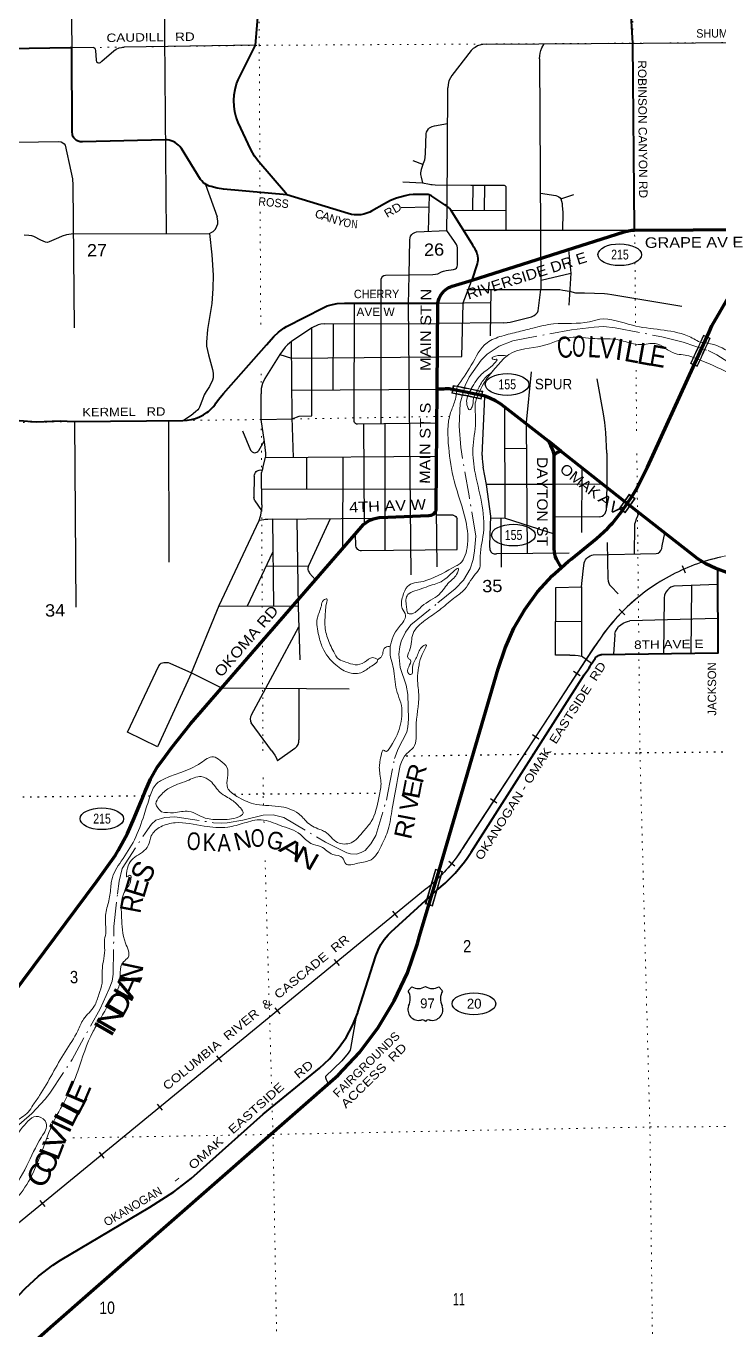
# Model space of a CAD drawing. Header units: feet. Extents: x 244583 to 493183, y 184934 to 372822.
# Drawn here: x 354906 to 364739, y 324241 to 342760 of the extents above; entities that cross this region are included whole.
import ezdxf
from ezdxf.enums import TextEntityAlignment as Align

# ---------------------------------------------------------------- set-up
doc = ezdxf.new("R2010")
doc.units = ezdxf.units.FT
doc.header["$LTSCALE"] = 70
doc.linetypes.add('DOT_DASHED', pattern=[7.7, 5, -1.2, 0.3, -1.2])
doc.linetypes.add('DOTTED', pattern=[1.5, 0.3, -1.2])
for name, color, linetype, lineweight in [('16', 7, 'Continuous', 25), ('17', 7, 'Continuous', 25), ('20', 7, 'Continuous', 70), ('23', 7, 'Continuous', 70), ('26', 7, 'Continuous', 40), ('29', 7, 'Continuous', 25), ('30', 7, 'Continuous', 25), ('34', 7, 'Continuous', 25), ('39', 7, 'Continuous', 13), ('44', 7, 'DOT_DASHED', 13), ('57', 7, 'Continuous', 13), ('59', 7, 'Continuous', 13), ('6', 7, 'DOTTED', 25), ('7', 7, 'DOTTED', 13)]:
    doc.layers.add(name, color=color, linetype=linetype, lineweight=lineweight)
doc.layers.add('27', color=7, linetype='Continuous')
doc.layers.add('41', color=7, linetype='Continuous')

msp = doc.modelspace()

# ---------------------------------------------------------------- linework, layer by layer
at = {"layer": '16'}
for p, q in [((360329.85, 329054.94), (360381.16, 329113.7)), ((360572.92, 329119.67), (360572.64, 329119.47)), ((360765.01, 329113.79), (360816.4, 329054.94))]:
    msp.add_line(p, q, dxfattribs=at)
for centre, radius, start, end in [((360472.24, 329271.36), 182.07, 239.97227, 303.45418), ((360674.02, 329270.86), 181.52, 236.33975, 300.08743), ((360674.01, 329271.36), 182.07, 236.54582, 236.59441), ((360136.87, 328944.31), 222.05, 332.97043, 29.75871), ((361009.37, 328944.31), 222.05, 150.24129, 207.02957), ((360476.06, 328789.41), 151.42, 159.09177, 283.81923), ((360670.18, 328789.41), 151.42, 256.18077, 20.90823)]:
    msp.add_arc(centre, radius, start, end, dxfattribs=at)
for centre, major_axis, start_param, end_param in [((360531.4, 328590.59), (-19.56, 51.67), 4.95877769, 6.28318531), ((360614.85, 328590.59), (19.56, 51.67), 0, 1.32637542)]:
    msp.add_ellipse(centre, major_axis=major_axis, ratio=0.929097, start_param=start_param, end_param=end_param, dxfattribs=at)
at = {"layer": '17'}
for centre in [(363331.61, 339512.79), (361732.31, 337669.64), (361821.98, 335530.04), (355981.23, 331501.22), (361262.45, 328873.14)]:
    msp.add_ellipse(centre, major_axis=(-309.24, 1), ratio=0.500121, dxfattribs=at)
at = {"layer": '20'}
msp.add_line((352036.6, 321419.7), (355250.75, 324279.54), dxfattribs=at)
for points in [[(362504.94, 335071.41), (362603.51, 335160.07), (362641.24, 335190.08), (363002.2, 335482.11), (363157.8, 335625.46), (363204.08, 335675.26), (363227.26, 335700.2), (363247.04, 335725.26), (363364.66, 335873.5), (363506.27, 336082.11), (363564.63, 336178.43), (363727.48, 336494.49), (364372.09, 337912.98), (364570.66, 338349.92), (364599.72, 338413.88), (364638.59, 338502.82), (364909.54, 338965.57), (365066.1, 339190.15), (365562.44, 339872.35)], [(355250.75, 324279.54), (359334.94, 327861.54), (359636.7, 328183.46), (359903.16, 328535.16), (360131.39, 328912.79), (360318.9, 329312.2), (360463.63, 329729.02), (360491.88, 329831.38), (360766.99, 330767.18), (361608.49, 333629.58), (361704.18, 333923.57), (361830.07, 334205.95), (361984.8, 334473.62), (362166.65, 334723.66), (362373.64, 334953.31), (362504.94, 335071.41)]]:
    msp.add_lwpolyline(points, dxfattribs=at)
at = {"layer": '23'}
for p, q in [((363541.14, 339859.54), (365562.44, 339872.36)), ((360740.44, 337601.47), (360749.54, 338825.74))]:
    msp.add_line(p, q, dxfattribs=at)
for points in [[(361236.09, 339153), (363395.63, 339838.08), (363454.57, 339852.42), (363501.54, 339859.29), (363541.14, 339859.54)], [(360749.54, 338825.74), (360759.34, 338865.95), (360768.84, 338894.31), (360781.25, 338921.51), (360796.44, 338947.27), (360814.24, 338971.3), (360834.45, 338993.33), (360856.86, 339013.14), (360881.21, 339030.49), (360907.24, 339045.2), (360934.67, 339057.11), (360955.69, 339064.04), (361236.09, 339153)], [(351148.06, 324214.48), (355910.86, 330613.04), (356173.22, 330985.13), (356213.07, 331049.68), (356345.55, 331291.77), (356438.16, 331508.61), (356542.68, 331759.8), (356590.09, 331878.19), (356672.27, 332062.79), (356773.29, 332237.79), (356880.79, 332387.22), (356968.51, 332506.21), (357240.98, 332850.35), (359666.64, 335649.33), (359695.57, 335678.56), (359727.4, 335704.59), (359761.77, 335727.16), (359798.32, 335746.02), (359836.64, 335760.94), (359876.3, 335771.79), (359916.88, 335778.42), (359923.18, 335779.06), (360622.19, 335806.89), (360650.3, 335812.51), (360660.25, 335815.17), (360669.87, 335818.86), (360679.05, 335823.53), (360687.69, 335829.14), (360695.69, 335835.62), (360702.98, 335842.9), (360709.47, 335850.9), (360715.08, 335859.54), (360719.76, 335868.71), (360723.45, 335878.33), (360726.12, 335888.27), (360727.74, 335898.45), (360728.28, 335908.73), (360727.9, 335917.44), (360740.44, 337601.47)], [(362320.03, 336862.63), (361702.87, 337349.44), (361640.18, 337392.93), (361566.33, 337438.76), (361488.1, 337476.62), (361406.34, 337506.09), (361401.75, 337507.39), (360958.09, 337599.06), (360929.58, 337602.62), (360908.98, 337605.19), (360863.04, 337606.09), (360860.84, 337605.95), (360835.55, 337604.33), (360810.84, 337603.59), (360765.35, 337602.22), (360740.44, 337601.47)], [(362400.36, 336669.42), (362389.78, 336712.4), (362374.17, 336759.63), (362353.71, 336804.97), (362320.03, 336862.63)], [(362400.36, 336669.42), (362426.75, 336692.46), (362437.37, 336700.01), (362448.73, 336706.4), (362460.69, 336711.58), (362497.09, 336722.97), (362320.03, 336862.63)], [(364723.77, 335044.19), (364697.72, 335053.47), (364551.45, 335123.61), (364438.29, 335191.76), (363396.02, 336013.9), (362497.09, 336722.97)], [(362504.94, 335071.41), (362487.49, 335100.13), (362448.25, 335164.74), (362435.03, 335190.13), (362421.5, 335223.4), (362411.53, 335257.89), (362405.21, 335293.25), (362402.63, 335329.06), (362400.36, 336669.42)], [(365664.18, 334839.15), (365008.19, 334960.8), (364850.53, 334999), (364723.77, 335044.19)]]:
    msp.add_lwpolyline(points, dxfattribs=at)
at = {"layer": '26'}
for points in [[(358608.84, 340365.04), (358587.28, 340390.04), (358207.22, 340830.74), (358149.65, 340912.18), (358096.74, 341005.79), (357917.76, 341389.97), (357889.58, 341465.03), (357869.39, 341542.62), (357857.43, 341621.9), (357853.82, 341701.99), (357858.6, 341782.02), (357871.72, 341861.11), (357893.04, 341938.4), (357915.63, 341997.87), (358160.33, 342486.9), (358210.1, 343051.44), (358167.28, 347826.63)], [(363541.14, 339859.54), (363540.93, 339883.72), (363517.81, 342518.77), (363484.14, 343066.93)], [(358608.84, 340365.04), (357707.34, 340445.54), (357618.17, 340457.6), (357530.75, 340478.91), (357506.07, 340486.72), (357485.5, 340495.3), (357461.82, 340507.96), (357439.58, 340523.03), (357419.05, 340540.35), (357400.43, 340559.71), (357383.95, 340580.91), (357112.39, 341019.95), (357108.06, 341026.13), (357089.51, 341049.18), (357068.65, 341070.16), (357045.71, 341088.85), (357020.95, 341105.05), (356994.63, 341118.56), (356967.04, 341129.25), (356938.48, 341136.99), (356909.27, 341141.71), (356879.73, 341143.35), (355707.33, 341116.24), (355701.41, 341115.75), (355687.63, 341115.65), (355673.91, 341116.98), (355660.41, 341119.74), (355647.27, 341123.9), (355634.64, 341129.41), (355622.66, 341136.21), (355611.45, 341144.22), (355601.14, 341153.36), (355591.84, 341163.53), (355583.65, 341174.62), (355576.67, 341186.5), (355570.97, 341199.04), (355566.61, 341212.11), (355560.35, 341266.22), (355556.48, 342426.13), (355556.4, 342451.14), (355530.59, 342450.73), (352908.92, 342408.91)], [(361236.09, 339153), (361244.88, 339178.68), (361305.39, 339355.48), (361313.5, 339381.88), (361318.81, 339408.97), (361321.25, 339436.48), (361320.81, 339464.08), (361317.48, 339491.49), (361311.3, 339518.41), (361310.11, 339521.89), (361301.41, 339546.82), (361289.16, 339571.89), (361279.05, 339592.59), (361261.54, 339621.22), (361245.59, 339647.31), (361230.74, 339671.22), (360953.75, 340117.44), (360938.11, 340142.64), (360915.67, 340167.44), (360905.83, 340178.1), (360898.76, 340184.31), (360873.98, 340206.09), (360848.76, 340222.74), (360665.43, 340343.8), (360657.77, 340348.52), (360643.56, 340355.74), (360628.67, 340361.45), (360613.26, 340365.56), (360597.51, 340368.04), (360581.59, 340368.87), (360412.14, 340369.19), (360398.3, 340368.64), (360341.47, 340362.65), (360285.58, 340350.75), (360165.49, 340315.61), (360078.67, 340280.6), (359992.82, 340235.23), (359806.98, 340129.52), (359784.61, 340118.19), (359743.26, 340101.33), (359700.37, 340088.89), (359656.42, 340080.99), (359611.88, 340077.74), (359567.25, 340079.15), (359523, 340085.23), (359479.64, 340095.89), (358608.84, 340365.04)], [(354809.71, 337159.29), (355051.55, 337137.67), (355391.57, 337151.45), (355589.16, 337143.41), (357132.5, 337158.92), (357193.19, 337162.44), (357253.17, 337172.28), (357311.8, 337188.33), (357368.43, 337210.43), (357422.44, 337238.32), (357473.23, 337271.71), (357493.46, 337287.27), (357528.63, 337316.81), (357560.52, 337349.87), (357588.78, 337386.08), (357599.29, 337401.8), (357636.75, 337454.5), (357709.73, 337541.1), (358316.5, 338234.36), (358423.43, 338352.75), (358490.26, 338414.24), (358563.15, 338468.4), (358600.65, 338491.97), (359120.75, 338760.18), (359177.56, 338784.41), (359236.59, 338802.57), (359297.2, 338814.46), (359320.68, 338817.32), (359423.68, 338822.46), (360749.54, 338825.74)], [(360737.81, 330484.58), (360852.44, 330588.09), (360998.32, 330730.3), (361128.53, 330886.97), (361168.51, 330942.56), (361221.68, 331028.22), (362827.12, 333543.46), (362877.52, 333614.01), (362896.8, 333644.56), (362897.39, 333645.72), (362910.06, 333670.78), (362926.76, 333695.72), (362982.46, 333778.9), (362994.07, 333794.16), (363004.16, 333803.64), (363015.18, 333812.02), (363027.01, 333819.19), (363039.53, 333825.09), (363052.6, 333829.65), (363066.08, 333832.81), (363077.42, 333834.36), (364727.28, 333857.36), (364723.87, 335009.12), (364723.77, 335044.19)], [(354355.51, 324265.3), (354895.17, 324827.25), (355080.67, 325004.94), (355283.74, 325162.25), (355392.53, 325233.57), (356661, 325986.7), (357001.91, 326201.2), (357250.16, 326391.74), (358271.23, 327305.87), (359070.86, 327956.63), (359211.3, 328089.73), (359337.06, 328236.79), (359446.76, 328396.18), (359539.19, 328566.16), (359613.35, 328744.88), (359616.59, 328754.08), (359871.1, 329554.5), (359902.37, 329635.53), (359941.94, 329712.85), (359989.37, 329785.61), (360044.15, 329853.01), (360085.48, 329895.58), (360737.81, 330484.6)]]:
    msp.add_lwpolyline(points, dxfattribs=at)
at = {"layer": '29'}
for p, q in [((356901.33, 339815.54), (356853.87, 345149.53)), ((355533.11, 344184.6), (355556.4, 342450.91)), ((355868.24, 342454.65), (355565.55, 342451.26)), ((358160.33, 342486.9), (356297.78, 342459.68)), ((361438.53, 342503.05), (365903.25, 342528.52)), ((362194.31, 342293.47), (362214.15, 339017.54)), ((352921.08, 341082.96), (355373.19, 341119.56)), ((360537.14, 340792.35), (360398.43, 340845.4)), ((355570.96, 340500.94), (355588.52, 338473.27)), ((357451.26, 340511.85), (357616.11, 340051.88)), ((360254.74, 340547.37), (360531.56, 340534.68)), ((360710.4, 340504.86), (361220.51, 340502.2)), ((361247.72, 340500.32), (361239.94, 340145.01)), ((361410.29, 340499.34), (361405.42, 340144.03)), ((361717.08, 340463.33), (361713.53, 339854.92)), ((362208.02, 340384.97), (362425.04, 340351.48)), ((360618.4, 339844.69), (360630.08, 340356.73)), ((362494.22, 340306.12), (362680.75, 340369.17)), ((360624.24, 340185.4), (360231.54, 340176.93)), ((360939.63, 340145.14), (361712.55, 340141.6)), ((362522.18, 340116.28), (362521.48, 339857.35)), ((363484.72, 339858.44), (361118.74, 339855.35)), ((355576.95, 339809.38), (357507.02, 339813.43)), ((360343.64, 339222.59), (360354.54, 339723.4)), ((359944.65, 338816.65), (359945.74, 339166.2)), ((360006.09, 339222.66), (360680.21, 339231.91)), ((362215.07, 339149.62), (362635.58, 339248.22)), ((361500.01, 339016.75), (361490.8, 338360.74)), ((363221.79, 338949.17), (364213.17, 338780.22)), ((359564.15, 337145.52), (359565.23, 338823.97)), ((359946.98, 337110.27), (359944.65, 338816.65)), ((360749.54, 338825.74), (361501.57, 338834.76)), ((359134.48, 338530.95), (360735.33, 338537.19)), ((359265.83, 337592.11), (359267.9, 338531.86)), ((361676.36, 338546.55), (360735.33, 338537.19)), ((358963.73, 337222.2), (358959.93, 338475.61)), ((358679.86, 337588.29), (360740.35, 337601.47)), ((361378.28, 336662.39), (361415.61, 337500.59)), ((361694.02, 337352.62), (361702.68, 335776.51)), ((355591.77, 337143.02), (355613.94, 334507.09)), ((356927.88, 337161.5), (356932.17, 335143.87)), ((360731.49, 337120.82), (359611.27, 337103.57)), ((359707.36, 335692.57), (359698.8, 337105.4)), ((360003.63, 335316.07), (360001.55, 337109.4)), ((357976.53, 337010.9), (358093.13, 336737.46)), ((361697.92, 336758.8), (362003.59, 336762.69)), ((358263.97, 336483.68), (358303.68, 336630.53)), ((358303.68, 336630.53), (360730.3, 336650.56)), ((358892.63, 336184.9), (358890.06, 336635.7)), ((359401.24, 335352.69), (359404.9, 336638.6)), ((358144.07, 336368.61), (358140.81, 336070.24)), ((358249.79, 335957.7), (358247.1, 336417.1)), ((358263.97, 336483.68), (358254.86, 336454.48)), ((362791.4, 336485.56), (362790.79, 335567.67)), ((358248.9, 336181.29), (360729.85, 336185.78)), ((361444.82, 336252.8), (362404.19, 336253.44)), ((362404.19, 336253.44), (363076.91, 336256.5)), ((358154.28, 336018.52), (358246.21, 335880.3)), ((358249.79, 335957.7), (358246.21, 335880.3)), ((358402.42, 335754.48), (359866.55, 335768.78)), ((358402.42, 335754.48), (358415.86, 334523.59)), ((359220.2, 335761.32), (358914.42, 335094.34)), ((360725.53, 335886.59), (360734.94, 335078.07)), ((361644.35, 335773.59), (361647.49, 335073.87)), ((363044.29, 335791.11), (362401.73, 335782.41)), ((363540.22, 335261.12), (363544.85, 335658.8)), ((359577.46, 335547.11), (359580.46, 335378.35)), ((363152.87, 335425.26), (363162.65, 334914.06)), ((358407.11, 335292.48), (358046.1, 334520.64)), ((362615.91, 335274.25), (361584.01, 335262.29)), ((362956.62, 335247.52), (363847.82, 335267.19)), ((358311.5, 335088.5), (358914.42, 335094.34)), ((364720.29, 334826.23), (364098.8, 334803.62)), ((363960.26, 334641.05), (363952.96, 333846.71)), ((364350.14, 334810.44), (364342.35, 333852.55)), ((357645.88, 334521.16), (358774.21, 334525.07)), ((362421.15, 334303.57), (362790.49, 334308.89)), ((364723.86, 334346.58), (363477.01, 334312.36)), ((358105.15, 332978.75), (358778.79, 334226.32)), ((362931.99, 333708.34), (362788.07, 333810.71)), ((358776.61, 333350.39), (358779.49, 332622.47)), ((358389.21, 332469.49), (358101.87, 332861.73)), ((358720.5, 332499.5), (358475.65, 332324.39))]:
    msp.add_line(p, q, dxfattribs=at)
for points in [[(355868.24, 342454.65), (355882.54, 342445.01), (355887.42, 342433.6), (355889.05, 342414.58), (355899.91, 342273.31), (355906.97, 342253.21), (355919.46, 342242.88), (355935.21, 342238), (355949.88, 342238.54), (355963.45, 342243.43), (355982.46, 342262.44), (356149.72, 342410.23), (356185.02, 342431.43), (356227.92, 342449.35), (356259.96, 342455.34), (356297.78, 342459.68)], [(361438.53, 342503.05), (361386.27, 342500.26), (361360.19, 342494.82), (361314.59, 342479.61), (361277.64, 342457.87), (361253.76, 342442.67), (361221.16, 342412.23), (360949.63, 342057.96), (360927.37, 342022.65), (360908.35, 341979.72), (360902.39, 341959.62), (360895.32, 341923.21), (360890.35, 341883.09)], [(362194.31, 342293.47), (362197.1, 342335.63), (362201.99, 342374.2), (362213.39, 342414.96), (362228.06, 342452.45), (362258.48, 342506.78)], [(360447.6, 339835.86), (360877.69, 339854.16), (360883.54, 340181.81), (360890.35, 341883.09)], [(360537.14, 340792.35), (360557.8, 340838.4), (360564.04, 340860.41), (360568.66, 340891.65), (360573.01, 340954.68), (360584.95, 341231.79), (360591.2, 341254.89), (360602.33, 341278.52), (360619.44, 341301.07), (360631.66, 341312.21), (360650.4, 341325.52), (360668.59, 341332.85), (360703.34, 341341.55), (360885.82, 341374.15)], [(355373.19, 341119.56), (355404.09, 341115.45), (355427.99, 341102.41), (355447.54, 341087.2), (355460.57, 341067.64), (355543.12, 340700.34), (355562.67, 340591.67), (355570.96, 340500.94)], [(360537.14, 340792.35), (360517.06, 340736.25), (360512.72, 340720.49), (360508.37, 340698.76), (360505.66, 340677.02), (360506.2, 340653.12), (360512.72, 340615.08), (360531.56, 340534.68)], [(360531.56, 340534.68), (360630.83, 340513.75), (360649.29, 340510.49), (360671.56, 340507.78), (360710.4, 340504.86)], [(361221.82, 340502.2), (361444.38, 340501.04), (361677.99, 340499.82)], [(361677.99, 340499.82), (361691.72, 340498.31), (361699.32, 340495.05), (361706.93, 340489.07), (361713.99, 340479.83), (361716.16, 340472.23), (361717.08, 340463.33)], [(362425.04, 340351.48), (362447.44, 340343.72), (362465.09, 340334.75), (362483.83, 340319.27), (362494.22, 340306.12)], [(362494.22, 340306.12), (362506.36, 340274.97), (362512.61, 340238.85), (362516.14, 340204.34), (362522.18, 340116.28)], [(357507.02, 339813.43), (357542.14, 339830.46), (357563.32, 339844.04), (357585.58, 339864.15), (357593.19, 339873.93), (357615.46, 339915.76), (357626.86, 339952.17), (357628.49, 339989.66), (357616.11, 340051.88)], [(360354.54, 339723.4), (360357.87, 339752.8), (360364.38, 339775.62), (360379.59, 339799.53), (360395.88, 339815.83), (360421.95, 339828.87), (360447.6, 339835.86)], [(360680.21, 339231.91), (360718.49, 339236.59), (360749.99, 339243.11), (360802.12, 339268.1), (360832.54, 339280.06), (360866.21, 339287.67), (360973.75, 339300.71), (360998.73, 339311.57), (361012.85, 339323.53), (361025.88, 339344.18), (361031.32, 339363.74), (361030.23, 339609.35), (361023.71, 339635.43), (361013.94, 339659.34), (360987.87, 339700.64), (360877.69, 339854.16)], [(355576.95, 339809.38), (355479.03, 339795.13), (355420.38, 339777.74), (355368.25, 339753.83), (355235.74, 339692.98), (355211.84, 339686.46), (355183.6, 339688.63), (355116.26, 339716.88), (355016.34, 339771.22), (354988.1, 339779.91), (354946.83, 339784.26), (354880.65, 339788.06)], [(357507.02, 339813.43), (357543.22, 339508.8), (357560.6, 339221.92), (357557.34, 339031.75), (357543.22, 338817.67), (357482.4, 338448.19), (357465.02, 338269.98), (357467.19, 338215.65), (357495.43, 338091.76), (357551.91, 337883.11), (357559.52, 337827.7), (357561.69, 337795.1), (357560.6, 337765.75), (357553, 337729.9), (357508.47, 337639.69)], [(362604.53, 339582.91), (362635.58, 339248.22), (362607.88, 338796.82)], [(359945.74, 339166.2), (359952.93, 339187.44), (359968.14, 339207), (359985.52, 339217.87), (360006.09, 339222.66)], [(360371.6, 334967.63), (360334.53, 338804.18), (360343.64, 339222.59)], [(361111.13, 338819.87), (361111.33, 338827.72), (361226.57, 339135.29)], [(361185.52, 339018.87), (362224.11, 339017.65), (362395.28, 339019.6)], [(361676.36, 338546.55), (361732.2, 338549.5), (361775.37, 338556.29), (362079.51, 338632.36), (362119.44, 338648.94), (362142.51, 338667.14), (362162.88, 338691.33), (362172.93, 338717.13), (362214.15, 339017.54)], [(362395.28, 339019.6), (362482.79, 339016.81), (362525.69, 339010.83), (362617.48, 338992.9), (362702.21, 338973.34), (362745.66, 338968.99), (362830.38, 338968.99), (363117.15, 338962.47), (363158.43, 338958.13), (363221.79, 338949.17)], [(358509.49, 338093.69), (358673.49, 338041.3), (360737.77, 338061.38), (361092.13, 338066.17), (361111.13, 338819.87)], [(359134.48, 338530.95), (359088.82, 338525.05), (359051.35, 338515.81), (358959.93, 338475.61), (358672.76, 338281.37), (358615.76, 338232.16), (358584.27, 338198.47), (358509.49, 338093.69), (358293.16, 337752.89), (358260.57, 337683.33), (358243.19, 337613.78), (358241.02, 337537.7)], [(358700.44, 336632.68), (358681.54, 337198.39), (358672.76, 338281.37)], [(362072.83, 337850.11), (362001.88, 337126.93), (362019, 335268.4)], [(357508.47, 337639.69), (357460.68, 337567.98), (357434.06, 337520.71), (357408.54, 337457.14), (357365.1, 337346.29), (357355.86, 337328.37), (357342.83, 337310.98), (357312.96, 337278.92), (357247.8, 337226.76), (357139.18, 337159.38)], [(363147.56, 336692.6), (363133.93, 336987.25), (363118.72, 337128.55), (363101.34, 337252.45), (363012.27, 337748.07)], [(358243.97, 337171.49), (358241.1, 337311.97), (358241.02, 337537.7)], [(358243.97, 337171.49), (358682.86, 337179.69), (358782.1, 337218.59), (358963.73, 337222.2)], [(358308.18, 336695.67), (358288.42, 336852.94), (358243.97, 337171.49)], [(359611.27, 337103.57), (359593.38, 337107.1), (359580.07, 337114.97), (359568.94, 337128.84), (359564.15, 337145.52)], [(358093.13, 336737.46), (358103.87, 336723.98), (358116.36, 336712.57), (358132.65, 336704.96), (358149.49, 336700.61), (358165.24, 336701.7), (358180.45, 336706.05), (358196.74, 336716.37), (358208.69, 336729.96), (358285.82, 336863.63)], [(358303.68, 336630.53), (358308.36, 336651.98), (358309.99, 336668.28), (358308.18, 336695.67)], [(363147.56, 336692.6), (363147.49, 336233.85), (363138.9, 335879.73)], [(361378.28, 336662.39), (361378.44, 336620.97), (361383.87, 336566.63), (361391.87, 336494.72)], [(361492.27, 335317.19), (361488.08, 335386.09), (361500.37, 335798.78), (361441.34, 336246.43), (361391.87, 336494.72)], [(358144.07, 336368.61), (358147.33, 336388.18), (358152.21, 336402.31), (358163.62, 336420.25), (358173.4, 336431.11), (358187.52, 336441.98), (358200.55, 336449.05), (358215.76, 336453.94), (358231.51, 336456.11), (358254.86, 336454.48)], [(358254.86, 336454.48), (358250.52, 336439.27), (358247.1, 336417.1)], [(358154.28, 336018.52), (358148.56, 336030.49), (358143.67, 336045.71), (358141.77, 336056.85), (358140.81, 336070.24)], [(358212.12, 335738.13), (358227.87, 335783.24), (358236.02, 335815.3), (358246.21, 335880.3)], [(358402.42, 335754.48), (358339.22, 335753.35), (358300.65, 335751.17), (358280.56, 335749), (358212.12, 335738.13)], [(358793.78, 333759.6), (358773.3, 334513.3), (358755.6, 335756.64)], [(359649.56, 335312.92), (359666.5, 335311.46), (361022.91, 335324.28), (361024.94, 335760.79)], [(360967.94, 335812.28), (360948.78, 335812.28), (360728.51, 335811.08)], [(360967.94, 335812.28), (360992.25, 335804.19), (361006.37, 335794.41), (361017.23, 335780.28), (361024.94, 335760.79)], [(361502.29, 335776.13), (361704.78, 335772.51), (362399.48, 335549.78)], [(363044.29, 335791.11), (363065.34, 335793.63), (363084.35, 335799.6), (363102.28, 335811.02), (363116.4, 335825.15), (363124.55, 335837.1), (363130.52, 335850.69), (363138.9, 335879.73)], [(363544.85, 335658.8), (363547.96, 335688.47), (363553.39, 335714.01), (363571.32, 335759.12), (363608.25, 335845.53)], [(357252.89, 333575.3), (357648.5, 334529.35), (358212.12, 335738.13)], [(359580.46, 335378.35), (359586.56, 335356.94), (359594.7, 335342.81), (359605.02, 335332.48), (359616.97, 335324.33), (359630.55, 335318.36), (359649.56, 335312.92)], [(363928.18, 335339.88), (363935.06, 335378.14), (363972.02, 335556.79)], [(361492.27, 335317.19), (361502.63, 335293.1), (361523.27, 335275.71), (361549.34, 335265.93), (361584.01, 335262.29)], [(362827.41, 335138.08), (362835.84, 335160.23), (362846.97, 335180.61), (362857.57, 335195.55), (362871.96, 335211.04), (362887.99, 335223.27), (362911.07, 335234.95), (362933.62, 335243.38), (362956.62, 335247.52)], [(363847.82, 335267.19), (363877.67, 335274.36), (363901.57, 335290.66), (363915.69, 335310.22), (363928.18, 335339.88)], [(358914.42, 335094.34), (358905.99, 335058.04), (358906.8, 335039.85), (358911.15, 335021.37), (358922.01, 335001.26), (358929.88, 334989.57), (359011.75, 334893.65)], [(362791.15, 334793.39), (362811.44, 335016.14), (362827.41, 335138.08)], [(363162.65, 334914.06), (363166.65, 334876.03), (363175.89, 334846.13), (363188.38, 334823.86), (363208.48, 334800.48), (363308.42, 334696.14)], [(362622.74, 333824.78), (362420.4, 333823.62), (362425.12, 334787.55), (362791.15, 334793.39), (362788.07, 333810.71)], [(364098.8, 334803.62), (364058.55, 334789.07), (364032.48, 334771.68), (364007.49, 334747.77), (363985.76, 334717.34), (363968.38, 334677.12), (363960.26, 334641.05)], [(363263.12, 334124.33), (363273.66, 334160.29), (363293.21, 334199.42), (363316.02, 334229.85), (363346.44, 334257.02), (363379.03, 334277.68), (363413.8, 334295.07), (363443.13, 334304.85), (363477.01, 334312.36)], [(363263.12, 334124.33), (363261.67, 334112.58), (363244.7, 333839.31)], [(356947.15, 333712.84), (357252.89, 333575.3), (356771.23, 332523.26)], [(356788.43, 333674.69), (356808.78, 333697.19), (356825.08, 333709.15), (356860.93, 333721.1), (356898.95, 333722.19), (356921.76, 333720.01), (356947.15, 333712.84)], [(362622.74, 333824.78), (362699.52, 333823.87), (362741.89, 333819.53), (362788.07, 333810.71)], [(356771.23, 332523.26), (356344.43, 332730.34), (356788.43, 333674.69)], [(357252.89, 333575.3), (357680.94, 333361.42), (359490.13, 333344.83)], [(358105.15, 332978.75), (358092.35, 332947.73), (358086.92, 332920.56), (358091.27, 332889.04), (358101.87, 332861.73)], [(358720.5, 332499.5), (358748, 332527.64), (358766.47, 332556.98), (358776.24, 332588.51), (358779.49, 332622.47)], [(358389.21, 332469.49), (358437.29, 332404.81), (358453.58, 332372.2), (358475.65, 332324.39)], [(359592.63, 328694.95), (359511.17, 328238.15), (359503.73, 328215.31), (359477.61, 328172.36), (359385.98, 328064.14), (359156.9, 327839.76), (359154.75, 327825.02), (359163.91, 327799.47), (359195.67, 327739.39)]]:
    msp.add_lwpolyline(points, dxfattribs=at)
at = {"layer": '34'}
for p, q in [((364216.59, 335097.24), (364261.67, 334996.23)), ((363324.84, 334476.5), (363404.33, 334399.6)), ((362676.2, 333595.51), (362768.79, 333535)), ((362091.81, 332696.55), (362184.4, 332636.04)), ((361495.62, 331789.08), (361588.21, 331728.57)), ((360906.2, 330900.77), (360991.73, 330830.62)), ((360105.62, 330186.47), (360175.77, 330100.95)), ((359278.27, 329504.46), (359348.42, 329418.94)), ((358437.11, 328817.88), (358507.26, 328732.36)), ((357609.76, 328135.87), (357679.91, 328050.35)), ((356768.6, 327449.29), (356838.75, 327363.77)), ((355941.25, 326767.28), (356011.4, 326681.76)), ((355100.09, 326080.7), (355170.24, 325995.18))]:
    msp.add_line(p, q, dxfattribs=at)
at = {"layer": '34', "lineweight": 13}
msp.add_line((360571.66, 330496.16), (352948.02, 324242.91), dxfattribs=at)
at = {"layer": '34'}
for points in [[(364766.41, 335217.43), (364718.75, 335206.2), (364671.16, 335194.57), (364623.79, 335181.79), (364576.34, 335168.36), (364529.65, 335154.08), (364482.95, 335138.79), (364436.55, 335122.94), (364390.3, 335106.31), (364344.65, 335088.58), (364298.92, 335070.22), (364253.72, 335051.16), (364208.9, 335031.15), (364164.61, 335010.44), (364120.47, 334988.94), (364076.63, 334966.89), (364033.4, 334943.74), (363990.47, 334920.05), (363947.92, 334895.41), (363905.67, 334870.22), (363864.19, 334844.16), (363823.02, 334817.55), (363782.37, 334790.23), (363742.11, 334761.97), (363702.53, 334733.23), (363663.11, 334703.72), (363624.61, 334673.56), (363586.26, 334642.61), (363548.82, 334611.03), (363511.7, 334578.9), (363475.27, 334546.31), (363439.22, 334512.76), (363404.09, 334478.58), (363369.42, 334444.07), (363335.14, 334408.62), (363301.7, 334372.94), (363268.8, 334336.53), (363236.68, 334299.27), (363205.16, 334261.9), (363174.19, 334223.84), (363143.98, 334184.9), (363114.39, 334145.87), (363085.51, 334106.38), (363057.38, 334066), (362962.35, 333928.79), (362852.28, 333760.37), (362325.54, 332954.38), (361126.37, 331119.5), (361113.83, 331099.12), (361092.05, 331064.81), (361069.63, 331030.6), (361046.62, 330997.11), (361022.96, 330963.7), (360998.72, 330931.03), (360974.01, 330898.59), (360948.87, 330866.69), (360922.92, 330835.05), (360896.4, 330804.16), (360869.6, 330773.63), (360841.99, 330743.36), (360649.75, 330556.71)], [(360649.96, 330558.66), (360604.35, 330520.71), (360572.35, 330495.3), (352949.84, 324242.98)]]:
    msp.add_lwpolyline(points, dxfattribs=at)
at = {"layer": '34', "lineweight": 13}
msp.add_lwpolyline([(363056.48, 334066.63), (362961.44, 333929.4), (362851.36, 333760.97), (362324.62, 332954.98), (361125.44, 331120.09)], dxfattribs=at)
for centre, radius, start, end in [((365373.38, 332472.25), 2812.49, 84.06969, 145.46601), ((359130.76, 332332.78), 2334.39, 308.11558, 328.70198)]:
    msp.add_arc(centre, radius, start, end, dxfattribs=at)
at = {"layer": '39'}
for points in [[(364470.94, 338269.15), (364293.9, 338359.27), (363511.75, 338509.51), (363049.82, 338595.34), (362901.1, 338560.04), (362392.93, 338529.72), (362097.32, 338469.25), (361896.4, 338418.76), (361659.36, 338357.43), (361449.2, 338262.28), (361225.17, 337942.43), (361022.27, 337638.42)], [(364374.34, 338054.1), (364339.83, 338069.05), (364119.01, 338109.14), (363835.71, 338249.08), (363630.06, 338234.88), (363492.37, 338256.4), (363267.24, 338310.56), (362978.35, 338320.99), (362628.8, 338336.27), (362231.35, 338217.18), (361759.27, 338094.57), (361671.83, 338022.07), (361523.68, 337851.32), (361362.65, 337615.62), (361345.68, 337574.7)], [(367424.75, 336589.59), (367132.89, 336644.66), (366757.38, 336750.42), (366498.38, 336886.79), (366083.18, 337167.65), (365222.95, 337916.79), (364973.58, 338077.61), (364667.74, 338235.29), (364470.94, 338269.15)], [(361720.76, 338075.75), (361600.07, 338079.28), (361520.13, 338037.25), (361532.43, 338027.39), (361588.97, 338026.49), (361551.71, 337969.14), (361368.95, 337813.87), (361229.42, 337614.99), (361221.7, 337599.02)], [(367427.55, 336427.59), (367425.5, 336428.94), (367243.21, 336470.97), (367040.31, 336418.41), (366890.55, 336437.67), (366569.26, 336558.65), (366224.22, 336760.03), (366053.24, 336938.59), (365249.25, 337597.87), (364826.36, 337858.36), (364374.34, 338054.1)], [(361311.31, 337580.72), (361345.81, 337651.67), (361452.12, 337793.29), (361535.52, 337865.71), (361537.66, 337868.79)], [(361022.27, 337638.42), (360992.55, 337438.43), (360931.19, 337269.4), (360904.37, 336771.52), (360982, 336301.99), (361146.35, 335731.08), (361165.77, 335349.36), (361039.16, 335108.27), (361008.18, 335092.98)], [(361221.7, 337599.02), (361166.62, 337477.45), (361163.23, 337381.17), (361203.01, 337307.16), (361236.5, 337350.28), (361256.46, 337467.94), (361311.38, 337580.89)], [(361345.68, 337574.7), (361287.39, 337434.18), (361286.17, 337181.44), (361250.98, 336804.69), (361271.83, 336453.32), (361371.42, 335996.36), (361396, 335556.11), (361350.68, 335181.19), (361344.85, 335063.81), (361279.96, 334973.56), (361108.83, 334737.66), (360975.6, 334631.9), (360772.85, 334466.13), (360571.69, 334322.62), (360397.66, 334133.16), (360347.85, 333887.54), (360329.64, 333784.07), (360360.45, 333756.38), (360336.11, 333656.83), (360337.97, 333559.82), (360368.47, 333548.3), (360392.73, 333651.89), (360454.3, 333810.81), (360538.41, 333951.98), (360580.4, 333973.03), (360540.11, 333863.06), (360482.97, 333684.01), (360461.69, 333529.93), (360478.86, 333265.42), (360441.54, 332789.57), (360402.4, 332513.83), (360309.17, 332427.06), (360178.98, 332056.52), (360102.07, 331644.57), (360045.2, 331346.24), (359946.68, 331113.8), (359803.04, 330918.88), (359616.21, 330870.69), (359442.73, 330863.19), (359398.73, 330947.23), (359260.57, 330993.01), (359092.93, 331102.89), (358948.68, 331150.57), (358798.88, 331276.98), (358513.76, 331406.77), (358243.74, 331486.32), (358004.36, 331441.12), (357767.27, 331381.82), (357431.85, 331397.39), (357023.15, 331443.85), (356818.32, 331387.21), (356683.48, 331259.18), (356639.7, 331120.83), (356558.7, 331028.24), (356449.06, 330955.3), (356330.4, 330720.44), (356335.25, 330678.08), (356379.26, 330699.17), (356389.04, 330610.41), (356310.83, 330477.44), (356258.57, 330254.01), (356261.51, 330100.41), (356316.95, 329735.58), (356353.14, 329532.1), (356289.76, 329468.17), (356231.18, 329153.63), (356087.06, 328877.83), (355960.02, 328658.97), (355858.41, 328483.08), (355639.14, 327914.65), (355496.3, 327572.16), (355295.55, 327196.16), (355133.85, 326784.55), (354775.13, 326118.33), (354632.42, 325980.03)], [(360310.25, 334481.19), (360303.46, 334519.47), (360324.5, 334685.67), (360424.48, 334736.18), (360671.15, 334821.95), (360881.12, 334927.22), (361042.3, 335049.7), (361027.24, 334992.8), (360912.62, 334863.15), (360770.61, 334688.47), (360523.5, 334519.8), (360384.21, 334413.92), (360329.65, 334416.88), (360310.25, 334481.19)], [(361008.18, 335092.98), (360595.17, 334889.18), (360540.91, 334871.74)], [(360540.91, 334871.74), (360320.28, 334800.83), (360252.32, 334659.97), (360245.55, 334485.97), (360291.8, 334389.84), (360265.06, 334310.46), (360150.95, 334154.54), (360090.98, 334017.89), (360075.44, 333950.52)], [(359900.14, 333763.35), (359824.73, 333789.99), (359706.84, 333724.61), (359576.17, 333689.31), (359445.93, 333726.85), (359345.96, 333767.11), (359272.92, 333870.69), (359183.63, 334071.05), (359146.7, 334280.67), (359155.26, 334444.77), (359168.92, 334560.42), (359173.62, 334623.26), (359129.51, 334606.08), (359096.86, 334526.43), (359039.97, 334353.15), (359059.58, 334102.67), (359113.85, 333931.88), (359303.25, 333685.21), (359499.8, 333574.27), (359675.57, 333582.26), (359809.19, 333668.23), (359886.74, 333728.65), (359900.14, 333763.35)], [(359900.14, 333763.35), (359935.95, 333790.46), (359961.52, 333823.41), (359978.04, 333900.68), (360007.61, 333935.74), (360075.44, 333950.52)], [(360075.44, 333950.52), (360071.72, 333863.85), (360127.24, 333600.11), (360142.33, 333444.73), (360224.03, 333149.7)], [(360224.03, 333149.7), (360224.74, 333147.15), (360220.41, 332845.82), (360077.22, 332521.52), (360001.69, 332459.36), (359981.16, 332477.15), (359944.37, 332395.55), (359919.71, 332207.04), (359943.91, 331997.25), (359911.42, 331796.45), (359804.78, 331460.75), (359694.36, 331323.09), (359517.81, 331159.86), (359325.94, 331164.14), (359145.33, 331318.24), (359076.1, 331349.21), (358880.08, 331464.6), (358840.85, 331510.32), (358775.07, 331571.69), (358486.38, 331677.14), (358132.37, 331714.58), (357898.2, 331819.1), (357766.65, 331941.83), (357759.18, 332226.75), (357660.3, 332329.92), (357564.45, 332380.58), (357388.4, 332296.21), (357102.33, 332159.1), (356887.87, 332078.01), (356752.23, 331992.42), (356664.7, 331818.84), (356580.89, 331556.36), (356444.3, 331203.88), (356256.33, 330898.9), (356122.11, 330633.41), (356110.52, 330549.3)], [(356830.44, 331597.72), (356749.45, 331715.39), (356802.01, 331817.52), (356935.01, 331935.41), (357189.41, 332039.53), (357392.15, 332100.17), (357520.53, 332038.03), (357662.99, 331873.05), (357828.54, 331767.17), (357947.79, 331654.3), (357987.6, 331578.27), (357923.95, 331528.48), (357664.28, 331488.95), (357449.86, 331510.97), (357217.91, 331605.42), (357000.23, 331586.94), (356830.44, 331597.72)], [(356110.52, 330549.3), (356081.34, 330337.42), (356032.81, 330130.24), (356035.78, 329869.49), (356017.69, 329759.95), (356022.11, 329634.69), (356002.92, 329476.62), (355987.24, 329346.91), (355984.62, 329166.92), (355939.25, 329006.3), (355873.8, 328839.22), (355721.89, 328654.24), (355640.23, 328490.87), (355460.21, 328192.12), (355096.64, 327568.25), (355003.97, 327433.8)], [(355003.97, 327433.8), (354935.57, 327334.57), (354750.48, 327195.43), (354538.84, 326966.81), (354437.77, 326762.63), (354241.72, 326352.36), (353954.11, 325873.55), (353718.05, 325549.42), (353613.03, 325446.24), (353311.47, 325274.46), (353099.6, 325163.09), (353072.63, 325095.84)], [(354184.85, 325631.48), (354234.54, 325778.03), (354401.4, 326131.12), (354579.44, 326532.94), (354674.2, 326856.28), (354856.93, 327118.7), (355080.09, 327272.75), (355192.98, 327175.93), (355126.06, 326980.51), (354917.82, 326574.04), (354641.94, 326115.68), (354391.6, 325799.35), (354240.93, 325654.83), (354184.85, 325631.48)]]:
    msp.add_spline(points, degree=3, dxfattribs=at)
at = {"layer": '44'}
for points in [[(360042.49, 331867.88), (360135.64, 332357.21), (360186.66, 332494.13), (360310.3, 332730.04), (360326.38, 332805.79), (360332.21, 332916.48), (360321.94, 333265.97), (360301.65, 333399.98), (360217.15, 333650.44), (360196.85, 333836.89), (360208.5, 333941.74), (360228.79, 334023.27), (360292.91, 334151.46), (360368.51, 334256.28), (360751.38, 334567.97), (360997.26, 334768.91), (361112.33, 334891.28), (361206.85, 335048.53), (361250.61, 335182.55), (361270.99, 335307.79), (361288.35, 335514.56), (361195.2, 336085.45), (361074.51, 336772.87), (361054.13, 337078.7), (361067.12, 337401.98), (361138.55, 337655.42), (361195.2, 337774.8), (361365.6, 338013.68), (361451.36, 338101.02), (361618.84, 338214.65), (361812.31, 338287.43), (362647.85, 338447.67), (362968.05, 338482.62), (363103.47, 338491.46), (363267.75, 338473.84), (363931.43, 338345.69), (364229.92, 338269.99), (364585.05, 338150.57), (364711.55, 338089.37), (365060.85, 337868.01)], [(354733.04, 327091.08), (354986.32, 327315.37), (355178.44, 327516.34), (355245.36, 327603.71), (355559.73, 328081.39), (355955.61, 328803.74), (356085.18, 329086.28), (356125.93, 329194.05), (356140.49, 329296), (356153.55, 329968.81), (356203.08, 330434.86), (356226.36, 330612.53), (356269.99, 330796.01), (356596.01, 331296.99), (356686.29, 331422.26), (356747.37, 331483.4), (356875.49, 331521.29), (357015.17, 331530.01), (357563.93, 331445.56), (357674.54, 331439.74), (357761.87, 331445.56), (357981.58, 331483.4), (358272.67, 331553.31), (358413.91, 331556.24), (358563.76, 331518.36), (359157.58, 331168.83), (359460.31, 331017.37), (359509.87, 331002.84), (359597.2, 330999.92), (359664.15, 331023.22), (359716.47, 331052.33), (359798.05, 331145.56), (359867.83, 331262.04), (360019.2, 331763.02), (360042.49, 331867.88)]]:
    msp.add_lwpolyline(points, dxfattribs=at)
at = {"layer": '57'}
for p, q in [((364520.63, 338371.37), (364616.05, 338327.9)), ((364432.14, 337923.92), (364336.95, 337967.28)), ((363322.04, 335903.48), (363463.31, 336109.74)), ((363408.66, 335844.15), (363549.94, 336050.4)), ((363463.31, 336109.74), (363549.94, 336050.4)), ((363408.66, 335844.15), (363322.04, 335903.48)), ((360571.97, 330289.7), (360715.14, 330783.42)), ((360672.9, 330260.75), (360815.99, 330754.18)), ((360715.14, 330783.42), (360815.99, 330754.18)), ((360673.47, 330261.69), (360572.62, 330290.93))]:
    msp.add_line(p, q, dxfattribs=at)
for points in [[(364520.63, 338371.37), (364495.64, 338316.36), (364463.34, 338243.97), (364426.52, 338163.82), (364387.77, 338079.15), (364336.95, 337967.28)], [(364524.59, 338360.77), (364502.93, 338313.08), (364470.63, 338240.67), (364433.79, 338160.49), (364395.05, 338075.83), (364347.54, 337971.25), (364428.22, 337934.49)], [(364428.22, 337934.49), (364458.01, 337999.11), (364485.12, 338058.54), (364518.06, 338131.57), (364548.43, 338198.17), (364574.9, 338256.33), (364605.47, 338323.92), (364524.59, 338360.77)], [(364616.05, 338327.9), (364582.19, 338253.02), (364555.71, 338194.85), (364525.35, 338128.27), (364492.41, 338055.24), (364465.28, 337995.77), (364432.14, 337923.92)]]:
    msp.add_lwpolyline(points, dxfattribs=at)
for points in [[(363465.39, 336098.6), (363333.16, 335905.56), (363406.57, 335855.28), (363538.8, 336048.31)], [(360667.73, 330271.68), (360582.25, 330296.46), (360720.59, 330773.51), (360806.07, 330748.72)]]:
    msp.add_lwpolyline(points, close=True, dxfattribs=at)
at = {"layer": '59'}
for p, q in [((360946.37, 337546.48), (360968.46, 337656)), ((361388.89, 337572.76), (361366.76, 337462.9))]:
    msp.add_line(p, q, dxfattribs=at)
for points in [[(361379.46, 337566.45), (361327.01, 337576.61), (361252.38, 337591.39), (361187.07, 337605.39), (361142.76, 337613.95), (361079.01, 337626.39), (361021.48, 337639.62), (360974.78, 337646.92), (360955.82, 337552.84)], [(361388.89, 337572.76), (361328.55, 337584.46), (361254, 337599.23), (361188.67, 337613.23), (361144.28, 337621.8), (361080.67, 337634.22), (361023, 337647.48), (360968.46, 337656)], [(361366.76, 337462.9), (361302.13, 337475.48), (361251.6, 337486.37), (361190.96, 337498.04), (361145.09, 337507.37), (361081.34, 337519.82), (361018.37, 337533.04), (360946.37, 337546.48)], [(360955.82, 337552.84), (361019.93, 337540.89), (361082.93, 337527.66), (361146.65, 337515.22), (361192.51, 337505.89), (361253.2, 337494.21), (361303.74, 337483.32), (361360.47, 337472.26), (361379.46, 337566.45)]]:
    msp.add_lwpolyline(points, dxfattribs=at)
at = {"layer": '6'}
for points in [[(360301.72, 332394.31), (363617.79, 332440.28), (367492.71, 332477.96)], [(357857.23, 331848.16), (358271, 331854.82), (359925.44, 331865.7)], [(336878.36, 331491.56), (337215.27, 331500.86), (342472.26, 331609.43), (347688.77, 331723.26), (352968.65, 331795.89), (356663.28, 331828.95)]]:
    msp.add_lwpolyline(points, dxfattribs=at)
at = {"layer": '7'}
for p, q in [((363515.83, 342516.7), (363532.72, 340847.37)), ((363535.96, 340527.58), (363545.09, 339625.11)), ((358236.59, 338523.46), (358227.64, 340162.62)), ((363559.15, 338235.59), (363559.33, 338217.51)), ((363562.81, 337874.08), (363572.14, 336951.54)), ((363574.81, 336687.66), (363601.13, 334087.04)), ((358267.89, 332467.23), (358259.6, 334096.65)), ((358282.88, 331441.25), (358281.78, 331479.68)), ((358389.26, 327739.19), (358296.21, 330977.35)), ((355202.29, 326961.21), (355253.98, 326962.11)), ((355571.53, 326967.69), (357811.72, 327007)), ((363791.97, 324417.44), (363821.77, 322031.27))]:
    msp.add_line(p, q, dxfattribs=at)
for points in [[(363438.08, 355982.32), (363464.88, 353198.64), (363506.27, 347870.12), (363515.83, 342516.7)], [(358226.48, 340374.84), (358214.96, 342486.11), (358167.28, 347826.64), (358112.12, 353117.77)], [(336716.62, 342179.72), (342288.65, 342260.42), (347562.17, 342349.1), (352912.76, 342419.1), (358214.96, 342486.11), (363515.83, 342516.7), (367326.61, 342539.75)], [(363547.4, 339397.31), (363551.54, 338987.64), (363556.48, 338499.8)], [(358257.55, 334500.13), (358243.97, 337171.49), (358240.12, 337876.07)], [(360920.51, 337216.65), (358243.97, 337171.49), (352945.73, 337108.61), (347611.44, 337030.85), (342368.39, 336932.66), (336797.47, 336836.94)], [(363603.34, 333867.87), (363617.79, 332440.28), (363759.89, 327123.87), (363791.97, 324417.44)], [(358275.57, 331695.71), (358271, 331854.82), (358269.42, 332166.48)], [(358458.54, 324330.95), (358410, 327017.5), (358397.36, 327457.46)], [(357912.51, 327008.77), (358410, 327017.5), (363759.89, 327123.87), (367580.8, 327142.24)], [(358857.02, 300401.14), (358754.02, 305740.27), (358658.16, 311139.78), (358587.87, 316463.67), (358507.02, 321704.84), (358458.54, 324330.95)]]:
    msp.add_lwpolyline(points, dxfattribs=at)

# ---------------------------------------------------------------- texts
at = {"layer": '16'}
msp.add_text('97', height=140, dxfattribs=at).set_placement((360602.81, 328809.16), align=Align.CENTER)
at = {"layer": '17'}
for s, rotation, width, p in [('GRAPE AV E', 0.363, 1.15, (363688.79, 339608.4)), ('RIVERSIDE DR E', 17.601, 1.1, (361183.9, 338874.1)), ('MAIN ST N', 89.574, 1.15, (360649.31, 337861.43)), ('SPUR', 359.892, 0.95, (362127.07, 337600.18)), ('MAIN ST S', 89.574, 1.15, (360639.69, 336257.65)), ('DAYTON ST', 270.097, 1.1, (362157.63, 336638.88)), ('OMAK', 321.734, 1.1, (362467.39, 336441.87)), ('4TH AV W', 2.28, 1.15, (359494.78, 335849.03)), ('AV', 321.734, 1.35, (363010.43, 336022.01)), ('OKOMA RD', 49.087, 1.15, (357676.5, 333500.52))]:
    msp.add_text(s, height=150, rotation=rotation, dxfattribs=dict(at, width=width)).set_placement(p)
at = {"layer": '17', "width": 0.8}
for s, p in [('215', (363334.51, 339444.48)), ('155', (361735.21, 337601.33)), ('155', (361824.88, 335461.73)), ('215', (355984.13, 331432.91))]:
    msp.add_text(s, height=140, dxfattribs=at).set_placement(p, align=Align.CENTER)
at = {"layer": '17'}
msp.add_text('20', height=140, dxfattribs=at).set_placement((361265.9, 328804.83), align=Align.CENTER)
at = {"layer": '27'}
for s, rotation, width, p in [('ROBINSON CANYON RD', 270.503, 1.05, (363589.4, 342272.55)), ('ROSS', 354.897, 0.95, (358198.1, 340211.46)), ('RD', 29.632, 1.1, (360030.41, 340032.86)), ('CHERRY', 0.141, 0.95, (359558.58, 338894.62)), ('AVE W', 0.141, 1.05, (359595.12, 338640.45)), ('KERMEL   RD', 0.576, 1.15, (355704.68, 337214.57)), ('8TH AVE E', 0.799, 1.2, (363536.51, 333912.31)), ('OKANOGAN - OMAK  EASTSIDE  RD', 57.451, 1.2, (361371.68, 330901.51)), ('RD', 39.14, 1.25, (358771.12, 327802.95)), ('OMAK   EASTSIDE', 41.837, 1.25, (357277.07, 326509.78)), ('-', 37.753, 1.85, (357037.9, 326308.66))]:
    msp.add_text(s, height=120, rotation=rotation, dxfattribs=dict(at, width=width)).set_placement(p)
for s, rotation, p in [('C', 342.879, (359050.7, 340029.79)), ('N', 342.379, (359249.17, 339961.71))]:
    msp.add_text(s, height=120, rotation=rotation, dxfattribs=at).set_placement(p, align=Align.CENTER)
for s, rotation, width, p in [('A', 342.879, 1.1, (359145.6, 339997.09)), ('Y', 341.879, 1.1, (359354.85, 339929.29)), ('O', 346.424, 0.85, (359451.64, 339905.64)), ('N', 354.774, 0.75, (359561.74, 339888.38))]:
    msp.add_text(s, height=120, rotation=rotation, dxfattribs=dict(at, width=width)).set_placement(p, align=Align.CENTER)
for s, rotation, p in [('JACKSON', 90.169, (364700.97, 332965.72)), ('OKANOGAN', 30.699, (356052.36, 325706.74))]:
    msp.add_text(s, height=120, rotation=rotation, dxfattribs=at).set_placement(p)
at = {"layer": '30'}
for s, rotation, width, p in [('CAUDILL   RD', 0.837, 1.2, (356047.87, 342532.38)), ('SHUMWAY', 0.327, 0.95, (364418.08, 342595.01)), ('FAIRGROUNDS', 44.406, 1.05, (359332.29, 327531.6)), ('ACCESS  RD', 44.406, 1.25, (359445.05, 327381.86))]:
    msp.add_text(s, height=120, rotation=rotation, dxfattribs=dict(at, width=width)).set_placement(p)
at = {"layer": '34', "width": 1.2}
msp.add_text('COLUMBIA  RIVER  &  CASCADE  RR', height=120, rotation=39.36, dxfattribs=at).set_placement((356908.45, 327639.23))
at = {"layer": '41'}
for s, rotation, width, p in [('R', 75.76, 1.1, (360533.32, 331988.87)), ('E', 79.061, 1.2, (360482.54, 331767.29)), ('O', 356.542, 0.75, (357181.22, 331063.41)), ('O', 3.316, 0.75, (358101.91, 331097.18)), ('G', 346.427, 0.9, (358302.14, 331097.18)), ('R', 77.341, 1.1, (360367.87, 331195.18)), ('K', 359.459, 0.85, (357412.68, 331044.28)), ('A', 1.467, 0.85, (357623.55, 331033.37)), ('A', 328.804, 1.5, (358473.56, 331052.45)), ('N', 329.947, 1.4, (358678.85, 330918.49))]:
    msp.add_text(s, height=250, rotation=rotation, dxfattribs=dict(at, width=width)).set_placement(p)
for s, rotation, p in [('V', 79.39, (360447.7, 331594.23)), ('I', 79.293, (360420.68, 331452.13)), ('N', 14.045, (357891.53, 331045.12))]:
    msp.add_text(s, height=250, rotation=rotation, dxfattribs=at).set_placement(p)
at = {"layer": '44'}
for s, rotation, width, p in [('C', 8.106, 0.75, (362571.19, 338049.87)), ('O', 358.26, 0.6, (362746.9, 338062.78)), ('L', 356.736, 0.85, (362964.81, 338053.51)), ('V', 355.726, 0.85, (363145.75, 338041.6)), ('E', 350.114, 0.85, (363851.23, 337922.93)), ('R', 79.268, 0.85, (356550.02, 330266.74)), ('I', 61.486, 1.2, (356420.87, 328929.91)), ('A', 66.336, 1.35, (356487.22, 329085.5)), ('D', 59.865, 1.2, (356348.93, 328798.53)), ('N', 59.801, 1.35, (356237.48, 328604.25)), ('I', 60.17, 1.25, (356142.55, 328443.19)), ('E', 66.957, 1.1, (355782.5, 327556.26)), ('L', 62.273, 1.45, (355709.32, 327391.47)), ('L', 63.531, 1.4, (355617.86, 327230.83)), ('V', 68.119, 1.25, (355470.89, 326913.77)), ('I', 64.531, 1.1, (355541.11, 327072.85)), ('L', 68.985, 1.25, (355405.93, 326754.8)), ('C', 62.257, 1.15, (355230.07, 326376.24))]:
    msp.add_text(s, height=300, rotation=rotation, dxfattribs=dict(at, width=width)).set_placement(p, align=Align.CENTER)
for s, rotation, p in [('I', 351.949, (363309.66, 338018.65)), ('L', 349.439, (363489.13, 337987.56)), ('L', 349.775, (363672.64, 337952.23)), ('S', 63.073, (356698.88, 330681.03)), ('E', 72.996, (356616.51, 330486.35)), ('N', 77.943, (356547.85, 329282.03)), ('O', 65.334, (355327.23, 326564.71))]:
    msp.add_text(s, height=300, rotation=rotation, dxfattribs=at).set_placement(p, align=Align.CENTER)
at = {"layer": '7'}
for s, width, p in [('27', 1.1, (355771.68, 339486.39)), ('26', 1.1, (360555.07, 339494.54)), ('35', 1.1, (361381.54, 334716.88)), ('34', 1.1, (355176.89, 334371.34)), ('2', 0.9, (361109.51, 329601.88)), ('3', 0.9, (355529.95, 329163.87))]:
    msp.add_text(s, height=175, rotation=1.139, dxfattribs=dict(at, width=width)).set_placement(p)
for s, width, p in [('10', 0.85, (355945.7, 324468.48)), ('11', 0.65, (360964.22, 324589.89))]:
    msp.add_text(s, height=175, dxfattribs=dict(at, width=width)).set_placement(p)

doc.saveas('drawing.dxf')
